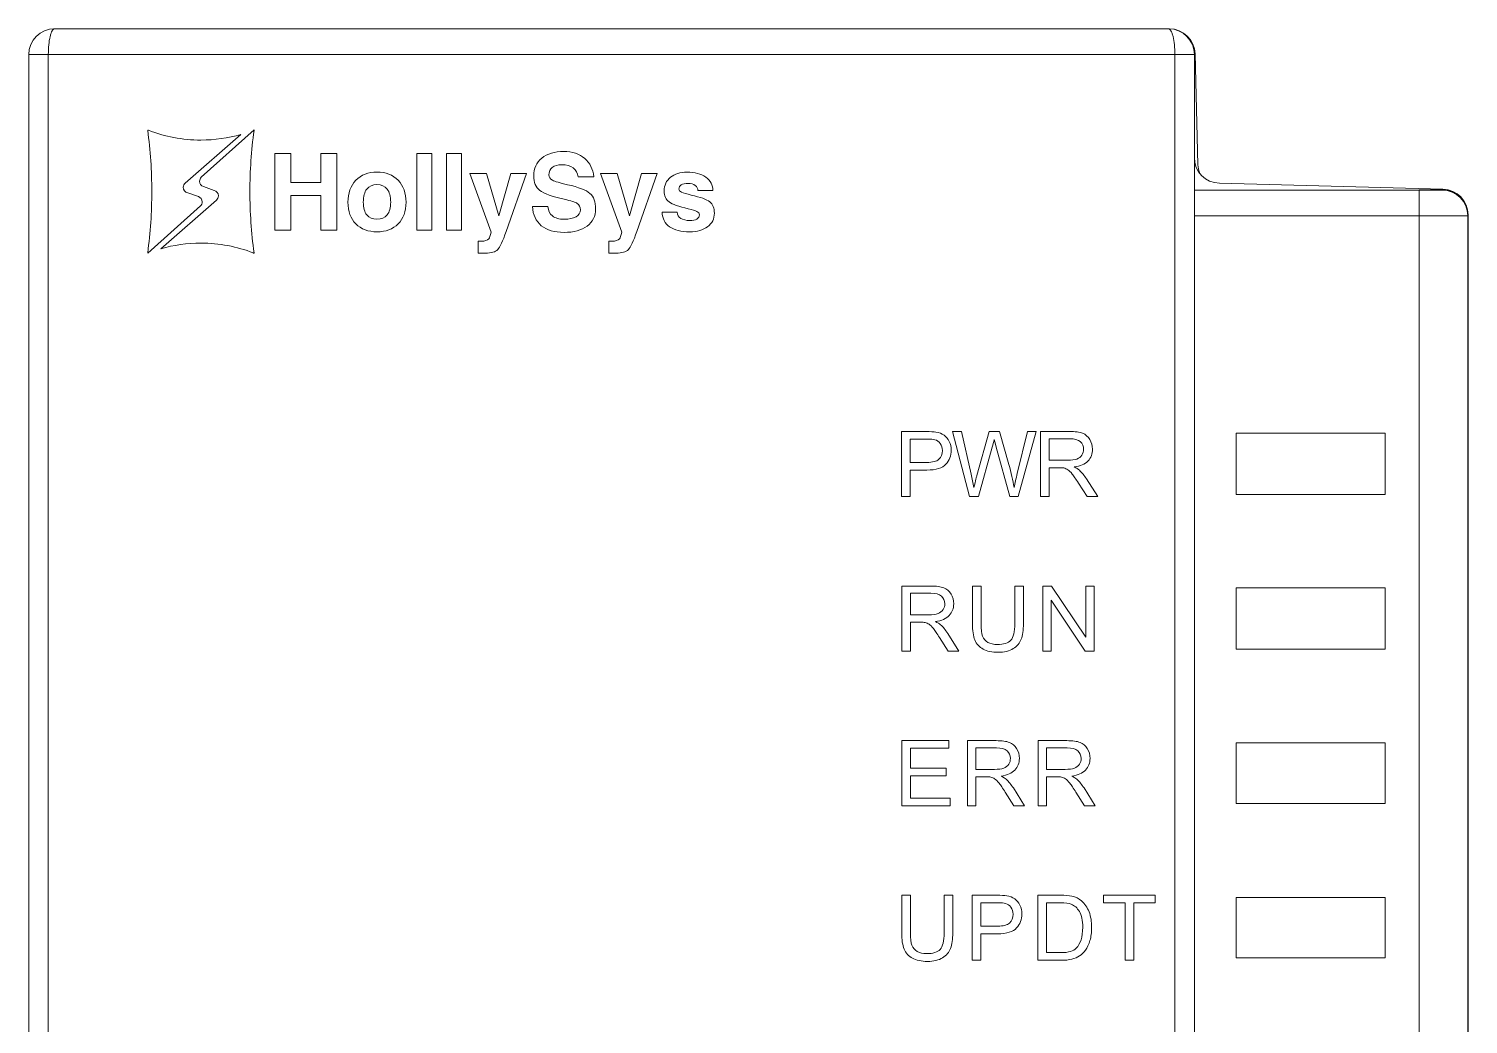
# Model space of a CAD drawing. Header units: millimetres. Extents: x 33157 to 59611, y -29750 to 1750.
# Drawn here: x 53520.43 to 53565.13, y -640.09 to -609.18 of the extents above; entities that cross this region are included whole.
import ezdxf

# ---------------------------------------------------------------- set-up
doc = ezdxf.new("R2010")
doc.units = ezdxf.units.MM
doc.layers.get('0').update_dxf_attribs({"lineweight": 18})
doc.layers.add('layer 1', color=7, linetype='Continuous', lineweight=18)
doc.layers.add('细实线', color=7, linetype='Continuous', lineweight=20)

# ---------------------------------------------------------------- blocks, each defined once
blk = doc.blocks.new('LK220S')
at = {"layer": 'layer 1', "lineweight": 9}
for points in [[(53767.872, -622.483), (53772.504, -622.483), (53772.504, -620.579), (53767.872, -620.579)], [(53767.872, -622.483), (53772.504, -622.483), (53772.504, -620.579), (53767.872, -620.579)], [(53767.872, -627.294), (53772.504, -627.294), (53772.504, -625.39), (53767.872, -625.39)], [(53767.872, -632.079), (53772.504, -632.079), (53772.504, -630.201), (53767.872, -630.201)], [(53767.872, -636.879), (53772.504, -636.879), (53772.504, -635.001), (53767.872, -635.001)]]:
    blk.add_lwpolyline(points, close=True, dxfattribs=at)
at = {"layer": 'layer 1'}
for points, knots in [([(53773.561, -613.026), (53773.561, -613.026), (53774.277, -613.026), (53774.277, -613.026), (53774.489, -613.026), (53774.692, -613.11), (53774.842, -613.26), (53774.992, -613.41), (53775.077, -613.614), (53775.077, -613.826), (53775.077, -613.826), (53775.077, -678.617), (53775.077, -678.617), (53775.077, -678.617), (53766.577, -683.52), (53766.577, -683.52), (53766.577, -683.52), (53766.577, -680.566), (53766.577, -680.566), (53766.577, -680.566), (53771.561, -677.689), (53771.561, -677.689), (53772.798, -676.974), (53773.561, -675.655), (53773.561, -674.225), (53773.561, -674.225), (53773.561, -613.026), (53773.561, -613.026)], [0, 0, 0, 0, 139013.979142, 139013.979142, 139013.979142, 278027.958284, 278027.958284, 278027.958284, 417041.937426, 417041.937426, 417041.937426, 556055.916568, 556055.916568, 556055.916568, 695069.895711, 695069.895711, 695069.895711, 834083.874853, 834083.874853, 834083.874853, 973097.853995, 973097.853995, 973097.853995, 1112111.833137, 1112111.833137, 1112111.833137, 1251125.812279, 1251125.812279, 1251125.812279, 1251125.812279]), ([(53735.643, -613.236), (53735.643, -613.236), (53735.643, -613.236), (53735.643, -613.236), (53735.643, -613.236), (53735.313, -613.116), (53735.313, -613.116), (53735.235, -613.099), (53735.177, -613.03), (53735.177, -612.947), (53735.177, -612.896), (53735.2, -612.85), (53735.236, -612.818), (53735.236, -612.818), (53735.236, -612.817), (53735.236, -612.817), (53735.236, -612.817), (53736.963, -611.307), (53736.963, -611.307), (53736.569, -611.42), (53736.152, -611.481), (53735.722, -611.481), (53735.148, -611.481), (53734.6, -611.373), (53734.096, -611.177), (53734.087, -611.174), (53734.079, -611.172), (53734.07, -611.169), (53734.07, -611.169), (53734.07, -611.18), (53734.07, -611.18), (53734.154, -611.801), (53734.198, -612.435), (53734.198, -613.08), (53734.198, -613.724), (53734.154, -614.358), (53734.07, -614.98), (53734.07, -614.98), (53734.07, -614.993), (53734.07, -614.993), (53734.07, -614.993), (53735.71, -613.525), (53735.71, -613.525), (53735.71, -613.525), (53735.709, -613.524), (53735.709, -613.524), (53735.742, -613.492), (53735.763, -613.449), (53735.763, -613.4), (53735.763, -613.323), (53735.712, -613.259), (53735.643, -613.236)], [0, 0, 0, 0, 134945.725297, 134945.725297, 134945.725297, 269891.450593, 269891.450593, 269891.450593, 404837.17589, 404837.17589, 404837.17589, 539782.901186, 539782.901186, 539782.901186, 674728.626483, 674728.626483, 674728.626483, 809674.35178, 809674.35178, 809674.35178, 944620.077076, 944620.077076, 944620.077076, 1079565.802373, 1079565.802373, 1079565.802373, 1214511.52767, 1214511.52767, 1214511.52767, 1349457.252966, 1349457.252966, 1349457.252966, 1484402.978263, 1484402.978263, 1484402.978263, 1619348.703559, 1619348.703559, 1619348.703559, 1754294.428856, 1754294.428856, 1754294.428856, 1889240.154153, 1889240.154153, 1889240.154153, 2024185.879449, 2024185.879449, 2024185.879449, 2159131.604746, 2159131.604746, 2159131.604746, 2294077.330042, 2294077.330042, 2294077.330042, 2294077.330042]), ([(53735.801, -612.925), (53735.801, -612.925), (53735.801, -612.925), (53735.801, -612.925), (53735.801, -612.925), (53736.13, -613.046), (53736.13, -613.046), (53736.208, -613.062), (53736.267, -613.131), (53736.267, -613.214), (53736.267, -613.266), (53736.243, -613.312), (53736.207, -613.343), (53736.207, -613.343), (53736.208, -613.344), (53736.208, -613.344), (53736.208, -613.344), (53734.48, -614.855), (53734.48, -614.855), (53734.874, -614.742), (53735.291, -614.681), (53735.722, -614.681), (53736.295, -614.681), (53736.843, -614.789), (53737.348, -614.984), (53737.356, -614.987), (53737.364, -614.99), (53737.373, -614.992), (53737.373, -614.992), (53737.373, -614.982), (53737.373, -614.982), (53737.289, -614.36), (53737.245, -613.726), (53737.245, -613.082), (53737.245, -612.437), (53737.289, -611.803), (53737.373, -611.181), (53737.373, -611.181), (53737.373, -611.168), (53737.373, -611.168), (53737.373, -611.168), (53735.734, -612.637), (53735.734, -612.637), (53735.734, -612.637), (53735.734, -612.638), (53735.734, -612.638), (53735.701, -612.669), (53735.681, -612.713), (53735.681, -612.762), (53735.681, -612.839), (53735.731, -612.903), (53735.801, -612.925)], [0, 0, 0, 0, 134950.92106, 134950.92106, 134950.92106, 269901.84212, 269901.84212, 269901.84212, 404852.76318, 404852.76318, 404852.76318, 539803.68424, 539803.68424, 539803.68424, 674754.6053, 674754.6053, 674754.6053, 809705.52636, 809705.52636, 809705.52636, 944656.44742, 944656.44742, 944656.44742, 1079607.36848, 1079607.36848, 1079607.36848, 1214558.28954, 1214558.28954, 1214558.28954, 1349509.2106, 1349509.2106, 1349509.2106, 1484460.13166, 1484460.13166, 1484460.13166, 1619411.05272, 1619411.05272, 1619411.05272, 1754361.97378, 1754361.97378, 1754361.97378, 1889312.89484, 1889312.89484, 1889312.89484, 2024263.8159, 2024263.8159, 2024263.8159, 2159214.73696, 2159214.73696, 2159214.73696, 2294165.65802, 2294165.65802, 2294165.65802, 2294165.65802]), ([(53738.016, -611.903), (53738.016, -611.903), (53738.264, -611.903), (53738.264, -611.903), (53738.264, -611.903), (53738.514, -611.903), (53738.514, -611.903), (53738.514, -611.903), (53738.514, -612.794), (53738.514, -612.794), (53738.514, -612.794), (53739.445, -612.794), (53739.445, -612.794), (53739.445, -612.794), (53739.445, -611.903), (53739.445, -611.903), (53739.445, -611.903), (53739.693, -611.903), (53739.693, -611.903), (53739.693, -611.903), (53739.943, -611.903), (53739.943, -611.903), (53739.943, -611.903), (53739.943, -614.284), (53739.943, -614.284), (53739.943, -614.284), (53739.695, -614.284), (53739.695, -614.284), (53739.695, -614.284), (53739.445, -614.284), (53739.445, -614.284), (53739.445, -614.284), (53739.445, -613.204), (53739.445, -613.204), (53739.445, -613.204), (53738.514, -613.204), (53738.514, -613.204), (53738.514, -613.204), (53738.514, -614.284), (53738.514, -614.284), (53738.514, -614.284), (53738.266, -614.284), (53738.266, -614.284), (53738.266, -614.284), (53738.016, -614.284), (53738.016, -614.284), (53738.016, -614.284), (53738.016, -611.903), (53738.016, -611.903)], [0, 0, 0, 0, 135255.973199, 135255.973199, 135255.973199, 270511.946399, 270511.946399, 270511.946399, 405767.919598, 405767.919598, 405767.919598, 541023.892797, 541023.892797, 541023.892797, 676279.865997, 676279.865997, 676279.865997, 811535.839196, 811535.839196, 811535.839196, 946791.812395, 946791.812395, 946791.812395, 1082047.785595, 1082047.785595, 1082047.785595, 1217303.758794, 1217303.758794, 1217303.758794, 1352559.731993, 1352559.731993, 1352559.731993, 1487815.705193, 1487815.705193, 1487815.705193, 1623071.678392, 1623071.678392, 1623071.678392, 1758327.651591, 1758327.651591, 1758327.651591, 1893583.62479, 1893583.62479, 1893583.62479, 2028839.59799, 2028839.59799, 2028839.59799, 2164095.571189, 2164095.571189, 2164095.571189, 2164095.571189]), ([(53742.432, -611.903), (53742.432, -611.903), (53742.663, -611.903), (53742.663, -611.903), (53742.663, -611.903), (53742.896, -611.903), (53742.896, -611.903), (53742.896, -611.903), (53742.896, -614.284), (53742.896, -614.284), (53742.896, -614.284), (53742.665, -614.284), (53742.665, -614.284), (53742.665, -614.284), (53742.432, -614.284), (53742.432, -614.284), (53742.432, -614.284), (53742.432, -611.903), (53742.432, -611.903)], [0, 0, 0, 0, 143230.412485, 143230.412485, 143230.412485, 286460.82497, 286460.82497, 286460.82497, 429691.237455, 429691.237455, 429691.237455, 572921.64994, 572921.64994, 572921.64994, 716152.062425, 716152.062425, 716152.062425, 859382.47491, 859382.47491, 859382.47491, 859382.47491]), ([(53743.353, -611.903), (53743.353, -611.903), (53743.585, -611.903), (53743.585, -611.903), (53743.585, -611.903), (53743.818, -611.903), (53743.818, -611.903), (53743.818, -611.903), (53743.818, -614.284), (53743.818, -614.284), (53743.818, -614.284), (53743.586, -614.284), (53743.586, -614.284), (53743.586, -614.284), (53743.353, -614.284), (53743.353, -614.284), (53743.353, -614.284), (53743.353, -611.903), (53743.353, -611.903)], [0, 0, 0, 0, 143232.854705, 143232.854705, 143232.854705, 286465.709411, 286465.709411, 286465.709411, 429698.564116, 429698.564116, 429698.564116, 572931.418822, 572931.418822, 572931.418822, 716164.273527, 716164.273527, 716164.273527, 859397.128233, 859397.128233, 859397.128233, 859397.128233]), ([(53747.436, -612.619), (53747.427, -612.505), (53747.377, -612.415), (53747.287, -612.348), (53747.196, -612.282), (53747.078, -612.248), (53746.933, -612.248), (53746.806, -612.248), (53746.707, -612.276), (53746.636, -612.332), (53746.565, -612.387), (53746.529, -612.465), (53746.529, -612.564), (53746.529, -612.635), (53746.567, -612.69), (53746.641, -612.729), (53746.715, -612.768), (53746.871, -612.814), (53747.109, -612.867), (53747.456, -612.945), (53747.687, -613.034), (53747.804, -613.136), (53747.921, -613.236), (53747.979, -613.398), (53747.979, -613.62), (53747.979, -613.843), (53747.891, -614.021), (53747.715, -614.152), (53747.539, -614.283), (53747.301, -614.349), (53747.001, -614.349), (53746.7, -614.349), (53746.464, -614.279), (53746.295, -614.14), (53746.126, -614), (53746.035, -613.802), (53746.023, -613.545), (53746.023, -613.545), (53746.502, -613.545), (53746.502, -613.545), (53746.507, -613.672), (53746.553, -613.769), (53746.64, -613.837), (53746.726, -613.905), (53746.847, -613.939), (53747.001, -613.939), (53747.16, -613.939), (53747.284, -613.913), (53747.373, -613.862), (53747.462, -613.81), (53747.507, -613.739), (53747.507, -613.649), (53747.507, -613.559), (53747.475, -613.493), (53747.41, -613.451), (53747.348, -613.409), (53747.214, -613.366), (53747.009, -613.32), (53746.631, -613.236), (53746.378, -613.145), (53746.251, -613.047), (53746.124, -612.949), (53746.061, -612.798), (53746.061, -612.591), (53746.061, -612.36), (53746.145, -612.177), (53746.312, -612.042), (53746.48, -611.906), (53746.706, -611.838), (53746.991, -611.838), (53747.258, -611.838), (53747.475, -611.909), (53747.642, -612.049), (53747.81, -612.19), (53747.903, -612.38), (53747.921, -612.619), (53747.921, -612.619), (53747.436, -612.619), (53747.436, -612.619)], [0, 0, 0, 0, 133437.935727, 133437.935727, 133437.935727, 266875.871454, 266875.871454, 266875.871454, 400313.807182, 400313.807182, 400313.807182, 533751.742909, 533751.742909, 533751.742909, 667189.678636, 667189.678636, 667189.678636, 800627.614363, 800627.614363, 800627.614363, 934065.55009, 934065.55009, 934065.55009, 1067503.485818, 1067503.485818, 1067503.485818, 1200941.421545, 1200941.421545, 1200941.421545, 1334379.357272, 1334379.357272, 1334379.357272, 1467817.292999, 1467817.292999, 1467817.292999, 1601255.228726, 1601255.228726, 1601255.228726, 1734693.164454, 1734693.164454, 1734693.164454, 1868131.100181, 1868131.100181, 1868131.100181, 2001569.035908, 2001569.035908, 2001569.035908, 2135006.971635, 2135006.971635, 2135006.971635, 2268444.907362, 2268444.907362, 2268444.907362, 2401882.84309, 2401882.84309, 2401882.84309, 2535320.778817, 2535320.778817, 2535320.778817, 2668758.714544, 2668758.714544, 2668758.714544, 2802196.650271, 2802196.650271, 2802196.650271, 2935634.585998, 2935634.585998, 2935634.585998, 3069072.521726, 3069072.521726, 3069072.521726, 3202510.457453, 3202510.457453, 3202510.457453, 3335948.39318, 3335948.39318, 3335948.39318, 3469386.328907, 3469386.328907, 3469386.328907, 3469386.328907]), ([(53745.202, -614.322), (53745.101, -614.618), (53745.014, -614.805), (53744.941, -614.88), (53744.869, -614.956), (53744.74, -614.993), (53744.554, -614.993), (53744.554, -614.993), (53744.332, -614.989), (53744.332, -614.989), (53744.332, -614.989), (53744.332, -614.616), (53744.332, -614.616), (53744.343, -614.621), (53744.372, -614.623), (53744.421, -614.623), (53744.545, -614.623), (53744.626, -614.597), (53744.664, -614.547), (53744.688, -614.514), (53744.712, -614.447), (53744.735, -614.346), (53744.735, -614.346), (53744.078, -612.522), (53744.078, -612.522), (53744.078, -612.522), (53744.334, -612.522), (53744.334, -612.522), (53744.334, -612.522), (53744.591, -612.522), (53744.591, -612.522), (53744.591, -612.522), (53744.975, -613.83), (53744.975, -613.83), (53744.975, -613.83), (53744.975, -613.83), (53744.975, -613.83), (53744.975, -613.83), (53745.348, -612.522), (53745.348, -612.522), (53745.348, -612.522), (53745.591, -612.522), (53745.591, -612.522), (53745.591, -612.522), (53745.834, -612.522), (53745.834, -612.522), (53745.834, -612.522), (53745.202, -614.322), (53745.202, -614.322)], [0, 0, 0, 0, 135272.486277, 135272.486277, 135272.486277, 270544.972554, 270544.972554, 270544.972554, 405817.458831, 405817.458831, 405817.458831, 541089.945109, 541089.945109, 541089.945109, 676362.431386, 676362.431386, 676362.431386, 811634.917663, 811634.917663, 811634.917663, 946907.40394, 946907.40394, 946907.40394, 1082179.890217, 1082179.890217, 1082179.890217, 1217452.376494, 1217452.376494, 1217452.376494, 1352724.862772, 1352724.862772, 1352724.862772, 1487997.349049, 1487997.349049, 1487997.349049, 1623269.835326, 1623269.835326, 1623269.835326, 1758542.321603, 1758542.321603, 1758542.321603, 1893814.80788, 1893814.80788, 1893814.80788, 2029087.294157, 2029087.294157, 2029087.294157, 2164359.780435, 2164359.780435, 2164359.780435, 2164359.780435]), ([(53749.26, -614.322), (53749.158, -614.618), (53749.071, -614.805), (53748.999, -614.88), (53748.926, -614.956), (53748.797, -614.993), (53748.611, -614.993), (53748.611, -614.993), (53748.389, -614.989), (53748.389, -614.989), (53748.389, -614.989), (53748.389, -614.616), (53748.389, -614.616), (53748.4, -614.621), (53748.43, -614.623), (53748.478, -614.623), (53748.602, -614.623), (53748.683, -614.597), (53748.721, -614.547), (53748.745, -614.514), (53748.769, -614.447), (53748.793, -614.346), (53748.793, -614.346), (53748.135, -612.522), (53748.135, -612.522), (53748.135, -612.522), (53748.391, -612.522), (53748.391, -612.522), (53748.391, -612.522), (53748.649, -612.522), (53748.649, -612.522), (53748.649, -612.522), (53749.032, -613.83), (53749.032, -613.83), (53749.032, -613.83), (53749.033, -613.83), (53749.033, -613.83), (53749.033, -613.83), (53749.406, -612.522), (53749.406, -612.522), (53749.406, -612.522), (53749.648, -612.522), (53749.648, -612.522), (53749.648, -612.522), (53749.891, -612.522), (53749.891, -612.522), (53749.891, -612.522), (53749.26, -614.322), (53749.26, -614.322)], [0, 0, 0, 0, 135282.639387, 135282.639387, 135282.639387, 270565.278774, 270565.278774, 270565.278774, 405847.918161, 405847.918161, 405847.918161, 541130.557549, 541130.557549, 541130.557549, 676413.196936, 676413.196936, 676413.196936, 811695.836323, 811695.836323, 811695.836323, 946978.47571, 946978.47571, 946978.47571, 1082261.115097, 1082261.115097, 1082261.115097, 1217543.754484, 1217543.754484, 1217543.754484, 1352826.393871, 1352826.393871, 1352826.393871, 1488109.033259, 1488109.033259, 1488109.033259, 1623391.672646, 1623391.672646, 1623391.672646, 1758674.312033, 1758674.312033, 1758674.312033, 1893956.95142, 1893956.95142, 1893956.95142, 2029239.590807, 2029239.590807, 2029239.590807, 2164522.230194, 2164522.230194, 2164522.230194, 2164522.230194]), ([(53740.534, -614.082), (53740.372, -613.917), (53740.29, -613.694), (53740.29, -613.414), (53740.29, -613.127), (53740.372, -612.899), (53740.534, -612.73), (53740.697, -612.561), (53740.916, -612.476), (53741.191, -612.476), (53741.469, -612.476), (53741.689, -612.561), (53741.851, -612.73), (53742.013, -612.899), (53742.094, -613.127), (53742.094, -613.414), (53742.094, -613.694), (53742.013, -613.917), (53741.851, -614.082), (53741.689, -614.247), (53741.469, -614.33), (53741.191, -614.33), (53740.916, -614.33), (53740.697, -614.247), (53740.534, -614.082)], [0, 0, 0, 0, 140040.968025, 140040.968025, 140040.968025, 280081.93605, 280081.93605, 280081.93605, 420122.904076, 420122.904076, 420122.904076, 560163.872101, 560163.872101, 560163.872101, 700204.840126, 700204.840126, 700204.840126, 840245.808151, 840245.808151, 840245.808151, 980286.776176, 980286.776176, 980286.776176, 1120327.744201, 1120327.744201, 1120327.744201, 1120327.744201]), ([(53741.508, -613.805), (53741.58, -613.714), (53741.617, -613.582), (53741.617, -613.408), (53741.617, -613.231), (53741.58, -613.096), (53741.508, -613.004), (53741.435, -612.912), (53741.33, -612.866), (53741.191, -612.866), (53741.053, -612.866), (53740.947, -612.912), (53740.875, -613.004), (53740.803, -613.096), (53740.767, -613.231), (53740.767, -613.408), (53740.767, -613.582), (53740.803, -613.714), (53740.875, -613.805), (53740.947, -613.895), (53741.053, -613.941), (53741.191, -613.941), (53741.33, -613.941), (53741.435, -613.895), (53741.508, -613.805)], [0, 0, 0, 0, 140042.188343, 140042.188343, 140042.188343, 280084.376686, 280084.376686, 280084.376686, 420126.565029, 420126.565029, 420126.565029, 560168.753372, 560168.753372, 560168.753372, 700210.941715, 700210.941715, 700210.941715, 840253.130058, 840253.130058, 840253.130058, 980295.318401, 980295.318401, 980295.318401, 1120337.506743, 1120337.506743, 1120337.506743, 1120337.506743]), ([(53751.161, -613.052), (53751.161, -612.983), (53751.133, -612.929), (53751.077, -612.888), (53751.02, -612.846), (53750.946, -612.826), (53750.853, -612.826), (53750.763, -612.826), (53750.693, -612.841), (53750.643, -612.872), (53750.593, -612.903), (53750.568, -612.946), (53750.568, -613.001), (53750.568, -613.04), (53750.597, -613.073), (53750.654, -613.101), (53750.71, -613.128), (53750.81, -613.158), (53750.954, -613.19), (53751.239, -613.254), (53751.43, -613.324), (53751.526, -613.399), (53751.622, -613.475), (53751.67, -613.593), (53751.67, -613.755), (53751.67, -613.928), (53751.6, -614.067), (53751.461, -614.172), (53751.321, -614.277), (53751.136, -614.33), (53750.907, -614.33), (53750.636, -614.33), (53750.427, -614.278), (53750.281, -614.174), (53750.134, -614.071), (53750.056, -613.92), (53750.046, -613.721), (53750.046, -613.721), (53750.519, -613.721), (53750.519, -613.721), (53750.522, -613.802), (53750.558, -613.866), (53750.627, -613.912), (53750.696, -613.957), (53750.789, -613.98), (53750.907, -613.98), (53751, -613.98), (53751.072, -613.965), (53751.125, -613.933), (53751.177, -613.901), (53751.203, -613.856), (53751.203, -613.799), (53751.203, -613.759), (53751.178, -613.725), (53751.127, -613.697), (53751.077, -613.67), (53750.988, -613.642), (53750.86, -613.614), (53750.562, -613.547), (53750.363, -613.477), (53750.262, -613.402), (53750.162, -613.329), (53750.112, -613.215), (53750.112, -613.061), (53750.112, -612.886), (53750.177, -612.745), (53750.307, -612.638), (53750.437, -612.53), (53750.609, -612.476), (53750.821, -612.476), (53751.061, -612.476), (53751.254, -612.529), (53751.401, -612.634), (53751.548, -612.74), (53751.621, -612.879), (53751.621, -613.052), (53751.621, -613.052), (53751.621, -613.052), (53751.621, -613.052), (53751.621, -613.052), (53751.161, -613.052), (53751.161, -613.052)], [0, 0, 0, 0, 133328.555731, 133328.555731, 133328.555731, 266657.111462, 266657.111462, 266657.111462, 399985.667192, 399985.667192, 399985.667192, 533314.222923, 533314.222923, 533314.222923, 666642.778654, 666642.778654, 666642.778654, 799971.334385, 799971.334385, 799971.334385, 933299.890115, 933299.890115, 933299.890115, 1066628.445846, 1066628.445846, 1066628.445846, 1199957.001577, 1199957.001577, 1199957.001577, 1333285.557308, 1333285.557308, 1333285.557308, 1466614.113039, 1466614.113039, 1466614.113039, 1599942.668769, 1599942.668769, 1599942.668769, 1733271.2245, 1733271.2245, 1733271.2245, 1866599.780231, 1866599.780231, 1866599.780231, 1999928.335962, 1999928.335962, 1999928.335962, 2133256.891693, 2133256.891693, 2133256.891693, 2266585.447423, 2266585.447423, 2266585.447423, 2399914.003154, 2399914.003154, 2399914.003154, 2533242.558885, 2533242.558885, 2533242.558885, 2666571.114616, 2666571.114616, 2666571.114616, 2799899.670346, 2799899.670346, 2799899.670346, 2933228.226077, 2933228.226077, 2933228.226077, 3066556.781808, 3066556.781808, 3066556.781808, 3199885.337539, 3199885.337539, 3199885.337539, 3333213.89327, 3333213.89327, 3333213.89327, 3466542.449, 3466542.449, 3466542.449, 3599871.004731, 3599871.004731, 3599871.004731, 3599871.004731]), ([(53757.482, -622.553), (53757.482, -622.553), (53757.482, -620.532), (53757.482, -620.532), (53757.482, -620.532), (53758.245, -620.532), (53758.245, -620.532), (53758.379, -620.532), (53758.482, -620.539), (53758.553, -620.551), (53758.652, -620.568), (53758.736, -620.599), (53758.803, -620.645), (53758.87, -620.692), (53758.924, -620.757), (53758.965, -620.84), (53759.006, -620.923), (53759.026, -621.015), (53759.026, -621.115), (53759.026, -621.286), (53758.972, -621.432), (53758.862, -621.55), (53758.753, -621.669), (53758.555, -621.729), (53758.269, -621.729), (53758.269, -621.729), (53757.751, -621.729), (53757.751, -621.729), (53757.751, -621.729), (53757.751, -622.553), (53757.751, -622.553), (53757.751, -622.553), (53757.482, -622.553), (53757.482, -622.553)], [0, 0, 0, 0, 137459.159176, 137459.159176, 137459.159176, 274918.318352, 274918.318352, 274918.318352, 412377.477529, 412377.477529, 412377.477529, 549836.636705, 549836.636705, 549836.636705, 687295.795881, 687295.795881, 687295.795881, 824754.955057, 824754.955057, 824754.955057, 962214.114233, 962214.114233, 962214.114233, 1099673.27341, 1099673.27341, 1099673.27341, 1237132.432586, 1237132.432586, 1237132.432586, 1374591.591762, 1374591.591762, 1374591.591762, 1512050.750938, 1512050.750938, 1512050.750938, 1512050.750938]), ([(53759.596, -622.553), (53759.596, -622.553), (53759.064, -620.532), (53759.064, -620.532), (53759.064, -620.532), (53759.341, -620.532), (53759.341, -620.532), (53759.341, -620.532), (53759.644, -621.857), (53759.644, -621.857), (53759.677, -621.996), (53759.706, -622.134), (53759.731, -622.27), (53759.784, -622.055), (53759.815, -621.93), (53759.824, -621.897), (53759.824, -621.897), (53760.206, -620.532), (53760.206, -620.532), (53760.206, -620.532), (53760.529, -620.532), (53760.529, -620.532), (53760.529, -620.532), (53760.818, -621.555), (53760.818, -621.555), (53760.889, -621.809), (53760.942, -622.047), (53760.976, -622.27), (53761.003, -622.142), (53761.037, -621.996), (53761.079, -621.831), (53761.079, -621.831), (53761.394, -620.532), (53761.394, -620.532), (53761.394, -620.532), (53761.663, -620.532), (53761.663, -620.532), (53761.663, -620.532), (53761.11, -622.553), (53761.11, -622.553), (53761.11, -622.553), (53760.85, -622.553), (53760.85, -622.553), (53760.85, -622.553), (53760.426, -621.013), (53760.426, -621.013), (53760.39, -620.884), (53760.369, -620.805), (53760.361, -620.776), (53760.338, -620.868), (53760.317, -620.947), (53760.299, -621.013), (53760.299, -621.013), (53759.875, -622.553), (53759.875, -622.553), (53759.875, -622.553), (53759.596, -622.553), (53759.596, -622.553)], [0, 0, 0, 0, 134545.191658, 134545.191658, 134545.191658, 269090.383317, 269090.383317, 269090.383317, 403635.574975, 403635.574975, 403635.574975, 538180.766634, 538180.766634, 538180.766634, 672725.958292, 672725.958292, 672725.958292, 807271.149951, 807271.149951, 807271.149951, 941816.341609, 941816.341609, 941816.341609, 1076361.533268, 1076361.533268, 1076361.533268, 1210906.724926, 1210906.724926, 1210906.724926, 1345451.916585, 1345451.916585, 1345451.916585, 1479997.108243, 1479997.108243, 1479997.108243, 1614542.299902, 1614542.299902, 1614542.299902, 1749087.49156, 1749087.49156, 1749087.49156, 1883632.683219, 1883632.683219, 1883632.683219, 2018177.874877, 2018177.874877, 2018177.874877, 2152723.066536, 2152723.066536, 2152723.066536, 2287268.258194, 2287268.258194, 2287268.258194, 2421813.449853, 2421813.449853, 2421813.449853, 2556358.641511, 2556358.641511, 2556358.641511, 2556358.641511]), ([(53761.799, -622.553), (53761.799, -622.553), (53761.799, -620.532), (53761.799, -620.532), (53761.799, -620.532), (53762.695, -620.532), (53762.695, -620.532), (53762.875, -620.532), (53763.012, -620.55), (53763.105, -620.587), (53763.199, -620.623), (53763.274, -620.687), (53763.33, -620.778), (53763.386, -620.87), (53763.413, -620.972), (53763.413, -621.083), (53763.413, -621.226), (53763.367, -621.347), (53763.274, -621.445), (53763.181, -621.544), (53763.038, -621.606), (53762.845, -621.633), (53762.916, -621.666), (53762.969, -621.7), (53763.006, -621.733), (53763.084, -621.805), (53763.158, -621.895), (53763.227, -622.002), (53763.227, -622.002), (53763.577, -622.553), (53763.577, -622.553), (53763.577, -622.553), (53763.243, -622.553), (53763.243, -622.553), (53763.243, -622.553), (53762.975, -622.132), (53762.975, -622.132), (53762.898, -622.01), (53762.833, -621.918), (53762.783, -621.853), (53762.732, -621.789), (53762.687, -621.744), (53762.647, -621.718), (53762.608, -621.693), (53762.567, -621.675), (53762.525, -621.665), (53762.495, -621.658), (53762.446, -621.655), (53762.377, -621.655), (53762.377, -621.655), (53762.067, -621.655), (53762.067, -621.655), (53762.067, -621.655), (53762.067, -622.553), (53762.067, -622.553), (53762.067, -622.553), (53761.799, -622.553), (53761.799, -622.553)], [0, 0, 0, 0, 134554.196443, 134554.196443, 134554.196443, 269108.392886, 269108.392886, 269108.392886, 403662.589329, 403662.589329, 403662.589329, 538216.785773, 538216.785773, 538216.785773, 672770.982216, 672770.982216, 672770.982216, 807325.178659, 807325.178659, 807325.178659, 941879.375102, 941879.375102, 941879.375102, 1076433.571545, 1076433.571545, 1076433.571545, 1210987.767988, 1210987.767988, 1210987.767988, 1345541.964432, 1345541.964432, 1345541.964432, 1480096.160875, 1480096.160875, 1480096.160875, 1614650.357318, 1614650.357318, 1614650.357318, 1749204.553761, 1749204.553761, 1749204.553761, 1883758.750204, 1883758.750204, 1883758.750204, 2018312.946647, 2018312.946647, 2018312.946647, 2152867.14309, 2152867.14309, 2152867.14309, 2287421.339534, 2287421.339534, 2287421.339534, 2421975.535977, 2421975.535977, 2421975.535977, 2556529.73242, 2556529.73242, 2556529.73242, 2556529.73242]), ([(53757.751, -621.492), (53757.751, -621.492), (53758.273, -621.492), (53758.273, -621.492), (53758.446, -621.492), (53758.568, -621.46), (53758.641, -621.395), (53758.713, -621.331), (53758.75, -621.24), (53758.75, -621.123), (53758.75, -621.039), (53758.728, -620.967), (53758.686, -620.906), (53758.643, -620.846), (53758.586, -620.806), (53758.517, -620.787), (53758.472, -620.775), (53758.388, -620.769), (53758.268, -620.769), (53758.268, -620.769), (53757.751, -620.769), (53757.751, -620.769), (53757.751, -620.769), (53757.751, -621.492), (53757.751, -621.492)], [0, 0, 0, 0, 140097.480221, 140097.480221, 140097.480221, 280194.960442, 280194.960442, 280194.960442, 420292.440662, 420292.440662, 420292.440662, 560389.920883, 560389.920883, 560389.920883, 700487.401104, 700487.401104, 700487.401104, 840584.881325, 840584.881325, 840584.881325, 980682.361546, 980682.361546, 980682.361546, 1120779.841767, 1120779.841767, 1120779.841767, 1120779.841767]), ([(53762.067, -621.424), (53762.067, -621.424), (53762.641, -621.424), (53762.641, -621.424), (53762.763, -621.424), (53762.858, -621.411), (53762.927, -621.386), (53762.996, -621.361), (53763.048, -621.32), (53763.083, -621.264), (53763.119, -621.209), (53763.137, -621.149), (53763.137, -621.083), (53763.137, -620.988), (53763.102, -620.909), (53763.033, -620.847), (53762.964, -620.785), (53762.855, -620.755), (53762.706, -620.755), (53762.706, -620.755), (53762.067, -620.755), (53762.067, -620.755), (53762.067, -620.755), (53762.067, -621.424), (53762.067, -621.424)], [0, 0, 0, 0, 140108.994795, 140108.994795, 140108.994795, 280217.98959, 280217.98959, 280217.98959, 420326.984385, 420326.984385, 420326.984385, 560435.979181, 560435.979181, 560435.979181, 700544.973976, 700544.973976, 700544.973976, 840653.968771, 840653.968771, 840653.968771, 980762.963566, 980762.963566, 980762.963566, 1120871.958361, 1120871.958361, 1120871.958361, 1120871.958361]), ([(53757.488, -627.353), (53757.488, -627.353), (53757.488, -625.332), (53757.488, -625.332), (53757.488, -625.332), (53758.384, -625.332), (53758.384, -625.332), (53758.564, -625.332), (53758.701, -625.35), (53758.794, -625.387), (53758.888, -625.423), (53758.963, -625.487), (53759.019, -625.578), (53759.075, -625.67), (53759.102, -625.772), (53759.102, -625.883), (53759.102, -626.026), (53759.056, -626.147), (53758.963, -626.245), (53758.871, -626.344), (53758.728, -626.406), (53758.534, -626.433), (53758.605, -626.466), (53758.658, -626.5), (53758.695, -626.533), (53758.773, -626.605), (53758.847, -626.695), (53758.916, -626.802), (53758.916, -626.802), (53759.266, -627.353), (53759.266, -627.353), (53759.266, -627.353), (53758.932, -627.353), (53758.932, -627.353), (53758.932, -627.353), (53758.664, -626.932), (53758.664, -626.932), (53758.587, -626.81), (53758.522, -626.718), (53758.472, -626.653), (53758.421, -626.589), (53758.376, -626.544), (53758.336, -626.518), (53758.297, -626.493), (53758.256, -626.475), (53758.214, -626.465), (53758.184, -626.458), (53758.135, -626.455), (53758.066, -626.455), (53758.066, -626.455), (53757.756, -626.455), (53757.756, -626.455), (53757.756, -626.455), (53757.756, -627.353), (53757.756, -627.353), (53757.756, -627.353), (53757.488, -627.353), (53757.488, -627.353)], [0, 0, 0, 0, 134549.411589, 134549.411589, 134549.411589, 269098.823178, 269098.823178, 269098.823178, 403648.234768, 403648.234768, 403648.234768, 538197.646357, 538197.646357, 538197.646357, 672747.057946, 672747.057946, 672747.057946, 807296.469535, 807296.469535, 807296.469535, 941845.881125, 941845.881125, 941845.881125, 1076395.292714, 1076395.292714, 1076395.292714, 1210944.704303, 1210944.704303, 1210944.704303, 1345494.115892, 1345494.115892, 1345494.115892, 1480043.527481, 1480043.527481, 1480043.527481, 1614592.939071, 1614592.939071, 1614592.939071, 1749142.35066, 1749142.35066, 1749142.35066, 1883691.762249, 1883691.762249, 1883691.762249, 2018241.173838, 2018241.173838, 2018241.173838, 2152790.585428, 2152790.585428, 2152790.585428, 2287339.997017, 2287339.997017, 2287339.997017, 2421889.408606, 2421889.408606, 2421889.408606, 2556438.820195, 2556438.820195, 2556438.820195, 2556438.820195]), ([(53761.001, -625.332), (53761.001, -625.332), (53761.269, -625.332), (53761.269, -625.332), (53761.269, -625.332), (53761.269, -626.499), (53761.269, -626.499), (53761.269, -626.702), (53761.246, -626.863), (53761.2, -626.983), (53761.154, -627.102), (53761.072, -627.199), (53760.952, -627.274), (53760.832, -627.349), (53760.675, -627.387), (53760.481, -627.387), (53760.292, -627.387), (53760.137, -627.354), (53760.017, -627.289), (53759.897, -627.223), (53759.811, -627.129), (53759.76, -627.006), (53759.709, -626.882), (53759.683, -626.713), (53759.683, -626.499), (53759.683, -626.499), (53759.683, -625.332), (53759.683, -625.332), (53759.683, -625.332), (53759.951, -625.332), (53759.951, -625.332), (53759.951, -625.332), (53759.951, -626.498), (53759.951, -626.498), (53759.951, -626.674), (53759.968, -626.804), (53760, -626.887), (53760.032, -626.97), (53760.088, -627.034), (53760.167, -627.079), (53760.247, -627.124), (53760.343, -627.147), (53760.458, -627.147), (53760.653, -627.147), (53760.793, -627.102), (53760.876, -627.013), (53760.96, -626.924), (53761.001, -626.752), (53761.001, -626.498), (53761.001, -626.498), (53761.001, -625.332), (53761.001, -625.332)], [0, 0, 0, 0, 135026.674934, 135026.674934, 135026.674934, 270053.349868, 270053.349868, 270053.349868, 405080.024802, 405080.024802, 405080.024802, 540106.699736, 540106.699736, 540106.699736, 675133.37467, 675133.37467, 675133.37467, 810160.049605, 810160.049605, 810160.049605, 945186.724539, 945186.724539, 945186.724539, 1080213.399473, 1080213.399473, 1080213.399473, 1215240.074407, 1215240.074407, 1215240.074407, 1350266.749341, 1350266.749341, 1350266.749341, 1485293.424275, 1485293.424275, 1485293.424275, 1620320.099209, 1620320.099209, 1620320.099209, 1755346.774143, 1755346.774143, 1755346.774143, 1890373.449077, 1890373.449077, 1890373.449077, 2025400.124011, 2025400.124011, 2025400.124011, 2160426.798945, 2160426.798945, 2160426.798945, 2295453.47388, 2295453.47388, 2295453.47388, 2295453.47388]), ([(53761.869, -627.353), (53761.869, -627.353), (53761.869, -625.332), (53761.869, -625.332), (53761.869, -625.332), (53762.144, -625.332), (53762.144, -625.332), (53762.144, -625.332), (53763.204, -626.918), (53763.204, -626.918), (53763.204, -626.918), (53763.204, -625.332), (53763.204, -625.332), (53763.204, -625.332), (53763.461, -625.332), (53763.461, -625.332), (53763.461, -625.332), (53763.461, -627.353), (53763.461, -627.353), (53763.461, -627.353), (53763.186, -627.353), (53763.186, -627.353), (53763.186, -627.353), (53762.126, -625.767), (53762.126, -625.767), (53762.126, -625.767), (53762.126, -627.353), (53762.126, -627.353), (53762.126, -627.353), (53761.869, -627.353), (53761.869, -627.353)], [0, 0, 0, 0, 138198.613482, 138198.613482, 138198.613482, 276397.226964, 276397.226964, 276397.226964, 414595.840445, 414595.840445, 414595.840445, 552794.453927, 552794.453927, 552794.453927, 690993.067409, 690993.067409, 690993.067409, 829191.680891, 829191.680891, 829191.680891, 967390.294372, 967390.294372, 967390.294372, 1105588.907854, 1105588.907854, 1105588.907854, 1243787.521336, 1243787.521336, 1243787.521336, 1381986.134818, 1381986.134818, 1381986.134818, 1381986.134818]), ([(53757.756, -626.224), (53757.756, -626.224), (53758.33, -626.224), (53758.33, -626.224), (53758.452, -626.224), (53758.547, -626.211), (53758.616, -626.186), (53758.685, -626.161), (53758.737, -626.12), (53758.772, -626.064), (53758.808, -626.009), (53758.826, -625.949), (53758.826, -625.883), (53758.826, -625.788), (53758.791, -625.709), (53758.722, -625.647), (53758.653, -625.585), (53758.544, -625.555), (53758.395, -625.555), (53758.395, -625.555), (53757.756, -625.555), (53757.756, -625.555), (53757.756, -625.555), (53757.756, -626.224), (53757.756, -626.224)], [0, 0, 0, 0, 140104.14577, 140104.14577, 140104.14577, 280208.29154, 280208.29154, 280208.29154, 420312.437309, 420312.437309, 420312.437309, 560416.583079, 560416.583079, 560416.583079, 700520.728849, 700520.728849, 700520.728849, 840624.874619, 840624.874619, 840624.874619, 980729.020388, 980729.020388, 980729.020388, 1120833.166158, 1120833.166158, 1120833.166158, 1120833.166158]), ([(53757.488, -632.153), (53757.488, -632.153), (53757.488, -630.132), (53757.488, -630.132), (53757.488, -630.132), (53758.947, -630.132), (53758.947, -630.132), (53758.947, -630.132), (53758.947, -630.369), (53758.947, -630.369), (53758.947, -630.369), (53757.756, -630.369), (53757.756, -630.369), (53757.756, -630.369), (53757.756, -630.99), (53757.756, -630.99), (53757.756, -630.99), (53758.871, -630.99), (53758.871, -630.99), (53758.871, -630.99), (53758.871, -631.227), (53758.871, -631.227), (53758.871, -631.227), (53757.756, -631.227), (53757.756, -631.227), (53757.756, -631.227), (53757.756, -631.916), (53757.756, -631.916), (53757.756, -631.916), (53758.995, -631.916), (53758.995, -631.916), (53758.995, -631.916), (53758.995, -632.153), (53758.995, -632.153), (53758.995, -632.153), (53757.488, -632.153), (53757.488, -632.153)], [0, 0, 0, 0, 136918.235002, 136918.235002, 136918.235002, 273836.470003, 273836.470003, 273836.470003, 410754.705005, 410754.705005, 410754.705005, 547672.940006, 547672.940006, 547672.940006, 684591.175008, 684591.175008, 684591.175008, 821509.410009, 821509.410009, 821509.410009, 958427.645011, 958427.645011, 958427.645011, 1095345.880012, 1095345.880012, 1095345.880012, 1232264.115014, 1232264.115014, 1232264.115014, 1369182.350015, 1369182.350015, 1369182.350015, 1506100.585017, 1506100.585017, 1506100.585017, 1643018.820018, 1643018.820018, 1643018.820018, 1643018.820018]), ([(53759.527, -632.153), (53759.527, -632.153), (53759.527, -630.132), (53759.527, -630.132), (53759.527, -630.132), (53760.423, -630.132), (53760.423, -630.132), (53760.603, -630.132), (53760.74, -630.15), (53760.834, -630.187), (53760.927, -630.223), (53761.002, -630.287), (53761.058, -630.378), (53761.114, -630.47), (53761.142, -630.572), (53761.142, -630.683), (53761.142, -630.826), (53761.095, -630.947), (53761.002, -631.045), (53760.91, -631.144), (53760.767, -631.206), (53760.573, -631.233), (53760.644, -631.266), (53760.698, -631.3), (53760.734, -631.333), (53760.812, -631.405), (53760.886, -631.495), (53760.955, -631.602), (53760.955, -631.602), (53761.305, -632.153), (53761.305, -632.153), (53761.305, -632.153), (53760.971, -632.153), (53760.971, -632.153), (53760.971, -632.153), (53760.704, -631.732), (53760.704, -631.732), (53760.626, -631.61), (53760.562, -631.518), (53760.511, -631.453), (53760.461, -631.389), (53760.415, -631.344), (53760.375, -631.318), (53760.336, -631.293), (53760.295, -631.275), (53760.254, -631.265), (53760.223, -631.258), (53760.174, -631.255), (53760.105, -631.255), (53760.105, -631.255), (53759.795, -631.255), (53759.795, -631.255), (53759.795, -631.255), (53759.795, -632.153), (53759.795, -632.153), (53759.795, -632.153), (53759.527, -632.153), (53759.527, -632.153)], [0, 0, 0, 0, 134560.429879, 134560.429879, 134560.429879, 269120.859757, 269120.859757, 269120.859757, 403681.289636, 403681.289636, 403681.289636, 538241.719515, 538241.719515, 538241.719515, 672802.149393, 672802.149393, 672802.149393, 807362.579272, 807362.579272, 807362.579272, 941923.00915, 941923.00915, 941923.00915, 1076483.439029, 1076483.439029, 1076483.439029, 1211043.868908, 1211043.868908, 1211043.868908, 1345604.298786, 1345604.298786, 1345604.298786, 1480164.728665, 1480164.728665, 1480164.728665, 1614725.158544, 1614725.158544, 1614725.158544, 1749285.588422, 1749285.588422, 1749285.588422, 1883846.018301, 1883846.018301, 1883846.018301, 2018406.448179, 2018406.448179, 2018406.448179, 2152966.878058, 2152966.878058, 2152966.878058, 2287527.307937, 2287527.307937, 2287527.307937, 2422087.737815, 2422087.737815, 2422087.737815, 2556648.167694, 2556648.167694, 2556648.167694, 2556648.167694]), ([(53761.722, -632.153), (53761.722, -632.153), (53761.722, -630.132), (53761.722, -630.132), (53761.722, -630.132), (53762.618, -630.132), (53762.618, -630.132), (53762.798, -630.132), (53762.935, -630.15), (53763.028, -630.187), (53763.122, -630.223), (53763.197, -630.287), (53763.253, -630.378), (53763.309, -630.47), (53763.337, -630.572), (53763.337, -630.683), (53763.337, -630.826), (53763.29, -630.947), (53763.197, -631.045), (53763.105, -631.144), (53762.962, -631.206), (53762.768, -631.233), (53762.839, -631.266), (53762.892, -631.3), (53762.929, -631.333), (53763.007, -631.405), (53763.081, -631.495), (53763.15, -631.602), (53763.15, -631.602), (53763.5, -632.153), (53763.5, -632.153), (53763.5, -632.153), (53763.166, -632.153), (53763.166, -632.153), (53763.166, -632.153), (53762.899, -631.732), (53762.899, -631.732), (53762.821, -631.61), (53762.757, -631.518), (53762.706, -631.453), (53762.655, -631.389), (53762.61, -631.344), (53762.57, -631.318), (53762.531, -631.293), (53762.49, -631.275), (53762.448, -631.265), (53762.418, -631.258), (53762.369, -631.255), (53762.3, -631.255), (53762.3, -631.255), (53761.99, -631.255), (53761.99, -631.255), (53761.99, -631.255), (53761.99, -632.153), (53761.99, -632.153), (53761.99, -632.153), (53761.722, -632.153), (53761.722, -632.153)], [0, 0, 0, 0, 134565.891946, 134565.891946, 134565.891946, 269131.783891, 269131.783891, 269131.783891, 403697.675837, 403697.675837, 403697.675837, 538263.567783, 538263.567783, 538263.567783, 672829.459729, 672829.459729, 672829.459729, 807395.351674, 807395.351674, 807395.351674, 941961.24362, 941961.24362, 941961.24362, 1076527.135566, 1076527.135566, 1076527.135566, 1211093.027512, 1211093.027512, 1211093.027512, 1345658.919457, 1345658.919457, 1345658.919457, 1480224.811403, 1480224.811403, 1480224.811403, 1614790.703349, 1614790.703349, 1614790.703349, 1749356.595294, 1749356.595294, 1749356.595294, 1883922.48724, 1883922.48724, 1883922.48724, 2018488.379186, 2018488.379186, 2018488.379186, 2153054.271132, 2153054.271132, 2153054.271132, 2287620.163077, 2287620.163077, 2287620.163077, 2422186.055023, 2422186.055023, 2422186.055023, 2556751.946969, 2556751.946969, 2556751.946969, 2556751.946969]), ([(53759.795, -631.024), (53759.795, -631.024), (53760.369, -631.024), (53760.369, -631.024), (53760.492, -631.024), (53760.587, -631.011), (53760.655, -630.986), (53760.724, -630.961), (53760.776, -630.92), (53760.811, -630.864), (53760.847, -630.809), (53760.865, -630.749), (53760.865, -630.683), (53760.865, -630.588), (53760.831, -630.509), (53760.762, -630.447), (53760.692, -630.385), (53760.583, -630.355), (53760.434, -630.355), (53760.434, -630.355), (53759.795, -630.355), (53759.795, -630.355), (53759.795, -630.355), (53759.795, -631.024), (53759.795, -631.024)], [0, 0, 0, 0, 140115.749787, 140115.749787, 140115.749787, 280231.499575, 280231.499575, 280231.499575, 420347.249362, 420347.249362, 420347.249362, 560462.99915, 560462.99915, 560462.99915, 700578.748937, 700578.748937, 700578.748937, 840694.498725, 840694.498725, 840694.498725, 980810.248512, 980810.248512, 980810.248512, 1120925.9983, 1120925.9983, 1120925.9983, 1120925.9983]), ([(53761.99, -631.024), (53761.99, -631.024), (53762.564, -631.024), (53762.564, -631.024), (53762.686, -631.024), (53762.781, -631.011), (53762.85, -630.986), (53762.919, -630.961), (53762.971, -630.92), (53763.006, -630.864), (53763.042, -630.809), (53763.06, -630.749), (53763.06, -630.683), (53763.06, -630.588), (53763.026, -630.509), (53762.956, -630.447), (53762.887, -630.385), (53762.778, -630.355), (53762.629, -630.355), (53762.629, -630.355), (53761.99, -630.355), (53761.99, -630.355), (53761.99, -630.355), (53761.99, -631.024), (53761.99, -631.024)], [0, 0, 0, 0, 140121.436477, 140121.436477, 140121.436477, 280242.872954, 280242.872954, 280242.872954, 420364.309431, 420364.309431, 420364.309431, 560485.745908, 560485.745908, 560485.745908, 700607.182386, 700607.182386, 700607.182386, 840728.618863, 840728.618863, 840728.618863, 980850.05534, 980850.05534, 980850.05534, 1120971.491817, 1120971.491817, 1120971.491817, 1120971.491817]), ([(53761.717, -636.953), (53761.717, -636.953), (53761.717, -634.932), (53761.717, -634.932), (53761.717, -634.932), (53762.413, -634.932), (53762.413, -634.932), (53762.57, -634.932), (53762.69, -634.941), (53762.773, -634.961), (53762.888, -634.987), (53762.987, -635.036), (53763.069, -635.106), (53763.176, -635.196), (53763.255, -635.311), (53763.308, -635.451), (53763.361, -635.591), (53763.387, -635.751), (53763.387, -635.931), (53763.387, -636.085), (53763.369, -636.221), (53763.334, -636.339), (53763.298, -636.458), (53763.252, -636.556), (53763.196, -636.634), (53763.139, -636.711), (53763.078, -636.772), (53763.011, -636.817), (53762.945, -636.861), (53762.865, -636.895), (53762.771, -636.918), (53762.676, -636.941), (53762.568, -636.953), (53762.446, -636.953), (53762.446, -636.953), (53761.717, -636.953), (53761.717, -636.953)], [0, 0, 0, 0, 136938.162004, 136938.162004, 136938.162004, 273876.324008, 273876.324008, 273876.324008, 410814.486013, 410814.486013, 410814.486013, 547752.648017, 547752.648017, 547752.648017, 684690.810021, 684690.810021, 684690.810021, 821628.972025, 821628.972025, 821628.972025, 958567.134029, 958567.134029, 958567.134029, 1095505.296034, 1095505.296034, 1095505.296034, 1232443.458038, 1232443.458038, 1232443.458038, 1369381.620042, 1369381.620042, 1369381.620042, 1506319.782046, 1506319.782046, 1506319.782046, 1643257.94405, 1643257.94405, 1643257.94405, 1643257.94405]), ([(53758.806, -634.932), (53758.806, -634.932), (53759.074, -634.932), (53759.074, -634.932), (53759.074, -634.932), (53759.074, -636.099), (53759.074, -636.099), (53759.074, -636.302), (53759.051, -636.463), (53759.006, -636.583), (53758.959, -636.702), (53758.877, -636.799), (53758.757, -636.874), (53758.637, -636.949), (53758.481, -636.987), (53758.286, -636.987), (53758.097, -636.987), (53757.942, -636.954), (53757.823, -636.889), (53757.702, -636.823), (53757.617, -636.729), (53757.565, -636.606), (53757.514, -636.482), (53757.488, -636.313), (53757.488, -636.099), (53757.488, -636.099), (53757.488, -634.932), (53757.488, -634.932), (53757.488, -634.932), (53757.756, -634.932), (53757.756, -634.932), (53757.756, -634.932), (53757.756, -636.098), (53757.756, -636.098), (53757.756, -636.274), (53757.773, -636.404), (53757.805, -636.487), (53757.838, -636.57), (53757.893, -636.634), (53757.973, -636.679), (53758.052, -636.724), (53758.148, -636.747), (53758.263, -636.747), (53758.458, -636.747), (53758.598, -636.702), (53758.681, -636.613), (53758.765, -636.524), (53758.806, -636.352), (53758.806, -636.098), (53758.806, -636.098), (53758.806, -634.932), (53758.806, -634.932)], [0, 0, 0, 0, 135033.094549, 135033.094549, 135033.094549, 270066.189099, 270066.189099, 270066.189099, 405099.283648, 405099.283648, 405099.283648, 540132.378197, 540132.378197, 540132.378197, 675165.472747, 675165.472747, 675165.472747, 810198.567296, 810198.567296, 810198.567296, 945231.661845, 945231.661845, 945231.661845, 1080264.756394, 1080264.756394, 1080264.756394, 1215297.850944, 1215297.850944, 1215297.850944, 1350330.945493, 1350330.945493, 1350330.945493, 1485364.040042, 1485364.040042, 1485364.040042, 1620397.134592, 1620397.134592, 1620397.134592, 1755430.229141, 1755430.229141, 1755430.229141, 1890463.32369, 1890463.32369, 1890463.32369, 2025496.41824, 2025496.41824, 2025496.41824, 2160529.512789, 2160529.512789, 2160529.512789, 2295562.607338, 2295562.607338, 2295562.607338, 2295562.607338]), ([(53759.677, -636.953), (53759.677, -636.953), (53759.677, -634.932), (53759.677, -634.932), (53759.677, -634.932), (53760.44, -634.932), (53760.44, -634.932), (53760.574, -634.932), (53760.677, -634.939), (53760.748, -634.951), (53760.847, -634.968), (53760.93, -634.999), (53760.998, -635.045), (53761.065, -635.092), (53761.119, -635.157), (53761.16, -635.24), (53761.201, -635.323), (53761.221, -635.415), (53761.221, -635.515), (53761.221, -635.686), (53761.167, -635.832), (53761.057, -635.95), (53760.948, -636.069), (53760.75, -636.129), (53760.464, -636.129), (53760.464, -636.129), (53759.945, -636.129), (53759.945, -636.129), (53759.945, -636.129), (53759.945, -636.953), (53759.945, -636.953), (53759.945, -636.953), (53759.677, -636.953), (53759.677, -636.953)], [0, 0, 0, 0, 137482.689464, 137482.689464, 137482.689464, 274965.378929, 274965.378929, 274965.378929, 412448.068393, 412448.068393, 412448.068393, 549930.757857, 549930.757857, 549930.757857, 687413.447322, 687413.447322, 687413.447322, 824896.136786, 824896.136786, 824896.136786, 962378.826251, 962378.826251, 962378.826251, 1099861.515715, 1099861.515715, 1099861.515715, 1237344.205179, 1237344.205179, 1237344.205179, 1374826.894644, 1374826.894644, 1374826.894644, 1512309.584108, 1512309.584108, 1512309.584108, 1512309.584108]), ([(53759.945, -635.892), (53759.945, -635.892), (53760.468, -635.892), (53760.468, -635.892), (53760.641, -635.892), (53760.763, -635.86), (53760.836, -635.795), (53760.908, -635.731), (53760.945, -635.64), (53760.945, -635.523), (53760.945, -635.439), (53760.923, -635.367), (53760.881, -635.306), (53760.838, -635.246), (53760.781, -635.206), (53760.712, -635.187), (53760.667, -635.175), (53760.583, -635.169), (53760.462, -635.169), (53760.462, -635.169), (53759.945, -635.169), (53759.945, -635.169), (53759.945, -635.169), (53759.945, -635.892), (53759.945, -635.892)], [0, 0, 0, 0, 140122.129072, 140122.129072, 140122.129072, 280244.258144, 280244.258144, 280244.258144, 420366.387217, 420366.387217, 420366.387217, 560488.516289, 560488.516289, 560488.516289, 700610.645361, 700610.645361, 700610.645361, 840732.774433, 840732.774433, 840732.774433, 980854.903506, 980854.903506, 980854.903506, 1120977.032578, 1120977.032578, 1120977.032578, 1120977.032578]), ([(53761.985, -636.716), (53761.985, -636.716), (53762.416, -636.716), (53762.416, -636.716), (53762.549, -636.716), (53762.653, -636.703), (53762.729, -636.678), (53762.805, -636.653), (53762.865, -636.619), (53762.91, -636.574), (53762.973, -636.51), (53763.022, -636.424), (53763.058, -636.317), (53763.093, -636.21), (53763.111, -636.08), (53763.111, -635.927), (53763.111, -635.716), (53763.076, -635.553), (53763.007, -635.439), (53762.938, -635.325), (53762.853, -635.249), (53762.754, -635.21), (53762.683, -635.183), (53762.567, -635.169), (53762.408, -635.169), (53762.408, -635.169), (53761.985, -635.169), (53761.985, -635.169), (53761.985, -635.169), (53761.985, -636.716), (53761.985, -636.716)], [0, 0, 0, 0, 138216.040399, 138216.040399, 138216.040399, 276432.080799, 276432.080799, 276432.080799, 414648.121198, 414648.121198, 414648.121198, 552864.161598, 552864.161598, 552864.161598, 691080.201997, 691080.201997, 691080.201997, 829296.242397, 829296.242397, 829296.242397, 967512.282796, 967512.282796, 967512.282796, 1105728.323195, 1105728.323195, 1105728.323195, 1243944.363595, 1243944.363595, 1243944.363595, 1382160.403994, 1382160.403994, 1382160.403994, 1382160.403994]), ([(53764.425, -636.953), (53764.425, -636.953), (53764.425, -635.169), (53764.425, -635.169), (53764.425, -635.169), (53763.759, -635.169), (53763.759, -635.169), (53763.759, -635.169), (53763.759, -634.932), (53763.759, -634.932), (53763.759, -634.932), (53765.359, -634.932), (53765.359, -634.932), (53765.359, -634.932), (53765.359, -635.169), (53765.359, -635.169), (53765.359, -635.169), (53764.693, -635.169), (53764.693, -635.169), (53764.693, -635.169), (53764.693, -636.953), (53764.693, -636.953), (53764.693, -636.953), (53764.425, -636.953), (53764.425, -636.953)], [0, 0, 0, 0, 140129.337891, 140129.337891, 140129.337891, 280258.675781, 280258.675781, 280258.675781, 420388.013672, 420388.013672, 420388.013672, 560517.351562, 560517.351562, 560517.351562, 700646.689453, 700646.689453, 700646.689453, 840776.027343, 840776.027343, 840776.027343, 980905.365234, 980905.365234, 980905.365234, 1121034.703124, 1121034.703124, 1121034.703124, 1121034.703124])]:
    blk.add_open_spline(points, degree=3, knots=knots, dxfattribs=at)

msp = doc.modelspace()

# ---------------------------------------------------------------- linework, layer by layer
at = {"linetype": 'Continuous'}
for p, q in [((53555.827, -609.179), (53521.227, -609.179)), ((53520.427, -774.373), (53520.427, -609.979)), ((53520.427, -609.979), (53556.627, -609.979)), ((53521.034, -609.979), (53521.034, -674.334)), ((53556.021, -674.334), (53556.021, -609.979)), ((53556.627, -737.139), (53556.627, -609.979)), ((53556.648, -609.958), (53556.738, -613.4)), ((53564.321, -614.185), (53556.633, -614.185)), ((53557.406, -613.976), (53564.348, -614.158)), ((53556.64, -614.985), (53565.121, -614.985)), ((53565.121, -734.912), (53565.121, -614.985)), ((53565.127, -614.958), (53565.127, -614.985))]:
    msp.add_line(p, q, dxfattribs=at)
for centre, start, end in [((53521.227, -609.979), 90, 180), ((53555.827, -609.979), 0, 90), ((53555.848, -609.979), 1.5, 90), ((53557.427, -613.177), 180, 268.5), ((53557.538, -613.379), 181.5, 199.2307), ((53564.321, -614.985), 0.0083, 89.9917), ((53564.327, -614.958), 0, 88.5)]:
    msp.add_arc(centre, 0.8, start, end, dxfattribs=at)
msp.add_ellipse((53564.327, -614.979), major_axis=(0.566, 0.566), ratio=0.999924, start_param=5.497825, end_param=7.068545, dxfattribs=at)
for points, knots in [([(53521.034, -609.979), (53521.034, -609.876), (53521.043, -609.686), (53521.074, -609.465), (53521.116, -609.319), (53521.15, -609.236), (53521.195, -609.179), (53521.227, -609.179)], [0, 0, 0, 0, 261616.055492, 486019.541193, 574487.211255, 643792.798609, 725580.586376, 725580.586376, 725580.586376, 725580.586376]), ([(53556.021, -609.979), (53556.021, -609.876), (53556.012, -609.686), (53555.98, -609.465), (53555.938, -609.319), (53555.905, -609.236), (53555.859, -609.179), (53555.827, -609.179)], [0, 0, 0, 0, 261785.603309, 486334.520202, 574859.524406, 644210.027207, 726050.820168, 726050.820168, 726050.820168, 726050.820168])]:
    msp.add_open_spline(points, degree=3, knots=knots, dxfattribs=at)

# ---------------------------------------------------------------- block references
at = {"layer": '细实线'}
msp.add_blockref('LK220S', (-209.95, -1.153), dxfattribs=at)

doc.saveas('drawing.dxf')
